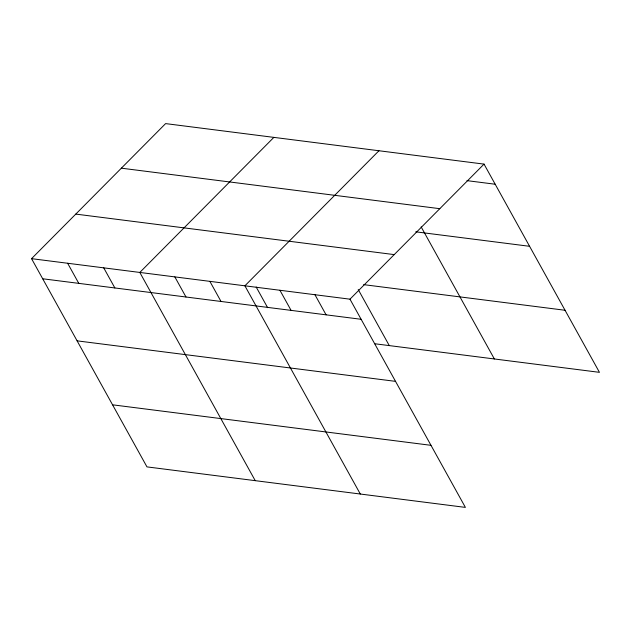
<?xml version="1.0" encoding="UTF-8"?>
<svg xmlns="http://www.w3.org/2000/svg" width="631" height="631" viewBox="0 0 631 631"><rect width="100%" height="100%" fill="white"/><g stroke="black" fill="none" stroke-linecap="round" stroke-linejoin="round"><path stroke-width="0.95" d="M31.55 258.663L349.976 299.181L465.394 507.395L146.968 466.885L31.55 258.663L165.606 123.605L484.032 164.115L599.45 372.337L374.656 343.737M273.87 137.377L139.814 272.442L255.232 480.656M378.955 150.746L244.891 285.811L360.309 494.026M349.976 299.181L484.032 164.115M466.964 180.64L495.177 184.228M121.373 168.177L439.791 208.687M415.75 231.822L529.59 246.303M75.791 214.098L394.217 254.608M363.637 284.636L565.045 310.263M42.695 278.776L361.121 319.286M77.108 340.85L395.534 381.361M112.555 404.81L430.981 445.32M421.161 226.9L494.373 358.968M358.227 289.558L389.288 345.599M314.948 294.724L326.093 314.83M279.919 290.268L291.072 310.373M256.17 286.995L267.647 307.683M209.871 281.355L221.016 301.46M174.842 276.899L185.987 297.004M103.729 267.852L114.874 287.957M67.635 263.253L78.788 283.366"/></g></svg>
